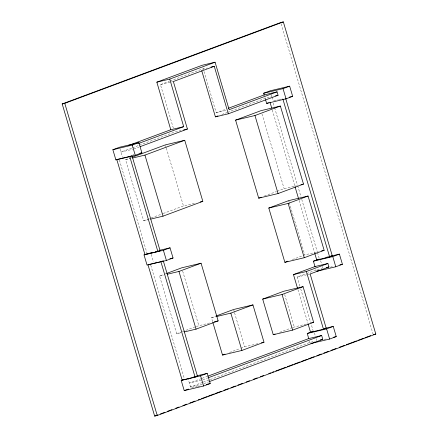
<?xml version="1.0" encoding="UTF-8"?>
<svg xmlns="http://www.w3.org/2000/svg" width="438" height="438" viewBox="0 0 438 438"><rect width="100%" height="100%" fill="white"/><g stroke="black" fill="none" stroke-linecap="round" stroke-linejoin="round"><path stroke-width="0.33" stroke-dasharray="2.19 1.64" d="M173.355 128.208L160.439 84.611L169.391 81.276M170.026 81.041L201.343 69.374L207.158 67.989M202.936 67.879L216.235 112.78L225.816 109.21M131.778 148.033L120.932 152.074L132.555 149.303M132.413 147.798L138.791 145.421M139.432 145.181L174.51 132.112L180.971 130.573M221.792 114.499L226.895 112.593M227.53 112.358L265.16 98.342L271.62 96.803M133.847 148.997L138.95 147.097M148.827 219.553L143.664 220.785L125.569 159.711L131.258 157.592M143.664 220.785L150.612 218.195M151.241 217.96L162.613 213.722M163.243 213.487L183.456 205.959L195.726 203.035M264.421 196.038L276.498 191.537M277.134 191.302L284.125 188.696L296.395 185.772M180.549 332.825L176.678 333.745L159.591 276.066L165.909 273.712M292.338 259.553L304.777 254.921L318.333 251.691M299.937 286.189L297.232 277.051L306.003 273.783M306.627 273.547L316.022 270.049L321.837 268.664M212.627 321.673L211.466 317.742L215.255 316.329M176.678 333.745L181.732 331.862M182.361 331.626L195.627 326.688M196.257 326.452L211.056 322.587M279.614 332.36L292.343 327.613M292.978 327.378L306.523 323.983M229.468 352.475L240.205 348.473M240.84 348.237L244.628 346.83L258.19 343.6M201.485 378.547L189.353 383.064L202.268 379.987L207.377 378.087M202.126 378.306L207.229 376.406M202.624 382.385L190.492 386.902L203.407 383.825L208.515 381.925M203.259 382.144L209.643 379.768M210.284 379.527L309.88 342.423L315.048 341.191M160.439 84.611L170.771 82.147M171.417 81.994L173.355 81.534M216.235 112.78L225.92 110.475M273.947 100.806L278.469 99.727M279.11 99.574L282.986 98.649M132.851 154.97L134.143 154.663M125.569 159.711L130.738 158.479M154.964 262.307L156.256 262.001M159.591 276.066L163.467 275.141M330.153 267.218L333.384 266.452M297.232 277.051L307.564 274.588M308.21 274.434L310.142 273.974M211.466 317.742L215.337 316.822M323.989 339.51L327.213 338.744M197.319 386.617L190.864 388.156L188.033 378.613M197.965 386.464L201.195 385.692M281.152 23.827L373.034 334.013M271.418 94.597L271.982 96.502M272.168 97.143L273.301 100.959M320.6 260.637L321.541 263.818M322.297 266.364L322.861 268.275M273.241 103.16L274.402 107.091M274.599 107.743L297.479 184.995M297.676 185.646L300.972 196.777M301.749 199.394L317.26 251.768M317.457 252.425L319.198 258.316M272.31 110.047L294.807 185.991M299.072 200.39L314.588 252.764M264.974 97.701L265.351 98.977M315.853 269.474L316.231 270.744M288.697 200.637L289.08 201.94M289.277 202.597L304.777 254.921M261.979 113.935L284.125 188.696M314.435 332.935L315.376 336.116M316.132 338.656L316.696 340.567M300.714 288.801L313.088 330.591M297.933 289.655L307.837 323.085M309.496 341.131L310.066 343.036M284.662 294.517L294.254 326.907M233.766 310.159L234.346 312.124M234.544 312.781L244.628 346.83M165.559 145.536L166.139 147.486M166.331 148.132L183.456 205.959M182.673 271.106L198.786 325.511M120.067 149.161L122.52 157.434M151.225 254.347L153.486 261.979M150.749 265.16L184.338 378.558M119.41 160.045L146.965 253.082"/><path stroke-width="0.66" d="M62.191 103.948L280.763 22.513L283.342 21.9L375.809 334.052L157.237 415.487L154.658 416.1L62.191 103.948L64.775 103.33L283.342 21.9M128.192 145.602L170.776 129.736L156.842 82.163L202.164 65.278L215.08 62.201L229.151 109.703L277.062 91.854L278.075 95.265L228.329 113.798L215.414 116.875L201.732 70.671M156.842 82.163L169.758 79.086L215.08 62.201M228.329 113.798L214.259 66.297L173.355 81.534L187.426 129.035L140.226 146.62M264.218 95.161L263.654 93.25L270.284 90.781L289.655 86.166L292.672 96.344L286.041 98.813L266.671 103.428L265.537 99.612M112.873 149.725L119.503 147.256L138.873 142.64L141.89 152.818L135.26 155.287L115.884 159.903L112.873 149.725L132.243 145.109L138.873 142.64M228.373 108.257L264.152 94.926L277.062 91.854M263.654 93.25L283.025 88.635L289.655 86.166M138.561 143.472L183.692 126.659L169.758 79.086M215.414 116.875L217.965 115.922M266.671 103.428L268.478 102.755M115.884 159.903L117.094 159.454M131.887 157.357L165.367 144.885L184.737 140.269L202.827 201.343L163.035 216.169L150.765 219.093M235.584 120.132L261.01 110.655L280.38 106.045L303.496 184.08L278.07 193.552L258.699 198.168L235.584 120.132L254.954 115.517L280.38 106.045M132.676 158.019L144.94 155.096L184.737 140.269M258.699 198.168L261.245 197.22M268.795 208.05L288.697 200.637L308.067 196.021L324.147 250.306L304.246 257.719L284.875 262.335L268.795 208.05L288.166 203.435L308.067 196.021M159.7 250.284L170.032 247.82L173.048 257.998L166.413 260.473L147.042 265.083L144.025 254.905L148.247 253.334M157.866 251.489L160.078 250.662L131.937 155.66L129.725 156.481L157.866 251.489L144.951 254.56L116.809 159.558L129.079 156.634M144.025 254.905L163.396 250.295L170.032 247.82M160.883 261.667L163.275 260.774L197.445 376.132L195.052 377.025L182.137 380.102L147.967 264.744L160.883 261.667L195.052 377.025M166.539 273.476L181.699 267.832L201.069 263.216L218.157 320.895L196.049 329.135L184.425 331.9M167.338 274.221L178.961 271.45L201.069 263.216M284.875 262.335L287.985 261.179M315.097 266.928L313.405 261.201L318.831 259.181M314.78 253.421L316.718 259.969L329.633 256.892L332.305 255.896L285.768 98.774M313.405 261.201L332.776 256.586L339.406 254.117L342.423 264.295L335.787 266.769L317.063 271.226M297.544 288.346L293.465 274.577L314.988 266.561L327.903 263.484L328.938 266.972L310.142 273.974L326.195 328.166L323.468 329.184L310.553 332.261L308.029 323.737M293.465 274.577L306.381 271.505L327.903 263.484M317.019 271.155L318.831 270.481M215.885 316.094L233.574 309.507L252.945 304.892L263.999 342.215L241.891 350.449L222.52 355.065L212.824 322.324M262.696 299.105L283.698 291.275L303.069 286.666L313.624 322.291L292.622 330.115L273.246 334.731L262.696 299.105L282.067 294.489L303.069 286.666M216.629 316.51L230.837 313.126L252.945 304.892M273.246 334.731L275.157 334.019M222.52 355.065L225.044 354.123M196.886 375.82L207.218 373.362L210.235 383.54L203.599 386.009L184.228 390.625L181.212 380.447L183.024 379.773M207.869 376.165L308.746 338.585L307.235 333.493L313.269 331.248M181.212 380.447L200.588 375.831L207.218 373.362M307.235 333.493L326.606 328.883L333.241 326.409L336.258 336.587L329.622 339.061L310.898 343.518M208.017 377.846L321.656 335.508L322.795 339.346L209.15 381.684M184.228 390.625L188.45 389.053M154.658 416.1L157.861 414.906M160.423 413.948L164.912 412.278M167.475 411.326L171.964 409.65M175.808 408.221L179.011 407.028M182.86 405.593L186.703 404.159M189.911 402.965L195.036 401.055M198.239 399.861L200.166 399.144M201.447 398.668L207.212 396.516M208.499 396.04L214.264 393.893M215.545 393.412L221.316 391.265M223.878 390.307L228.368 388.637M230.93 387.685L235.42 386.009M237.982 385.057L242.466 383.387M246.315 381.952L249.518 380.759M253.367 379.324L257.21 377.89M260.413 376.696L263.621 375.503M268.746 373.592L270.673 372.875M271.954 372.399L273.876 371.681M275.798 370.964L286.052 367.148M287.333 366.666L293.104 364.52M294.385 364.044L300.156 361.892M301.437 361.416L307.208 359.264M308.489 358.788L314.254 356.636M316.822 355.683L321.306 354.014M323.874 353.055L328.358 351.385M330.92 350.427L336.05 348.522M339.253 347.323L344.383 345.412M346.305 344.701L356.559 340.879M357.841 340.403L363.611 338.251M364.892 337.775L370.663 335.623M211.028 67.063L214.259 66.297M275.491 95.878L278.075 95.265M289.441 97.116L292.672 96.344M170.776 129.736L183.692 126.659M183.555 129.96L187.426 129.035M139.952 153.278L141.89 152.818M200.248 201.956L202.827 201.343M300.911 184.699L303.496 184.08M149.747 253.126L152.325 252.507M155.556 251.74L160.078 250.662M169.818 258.77L173.048 257.998M321.563 250.925L324.147 250.306M330.367 256.268L339.406 254.117M325.85 257.435L328.434 256.816M330.372 256.356L332.305 255.896M326.354 267.591L328.938 266.972M339.839 264.913L342.423 264.295M214.281 321.82L218.157 320.895M311.686 322.751L313.624 322.291M261.415 342.828L263.999 342.215M324.202 328.566L333.241 326.409M324.262 328.626L326.195 328.166M308.746 338.585L321.656 335.508M320.211 339.959L322.795 339.346M333.674 337.205L336.258 336.587M193.569 377.058L197.445 376.132M373.225 334.67L375.809 334.052M206.358 384.465L210.235 383.54M283.025 88.635L286.041 98.813M332.776 256.586L335.787 266.769M282.899 99.119L329.633 256.892M269.983 102.191L271.73 108.087M294.998 186.643L298.492 198.43M326.606 328.883L329.622 339.061M288.166 203.435L304.246 257.719M306.381 271.505L323.468 329.184M254.954 115.517L278.07 193.552M282.067 294.489L292.622 330.115M230.837 313.126L241.891 350.449M144.94 155.096L163.035 216.169M178.961 271.45L196.049 329.135M132.243 145.109L135.26 155.287M163.396 250.295L166.413 260.473M200.588 375.831L203.599 386.009M64.775 103.33L157.237 415.487"/></g></svg>
